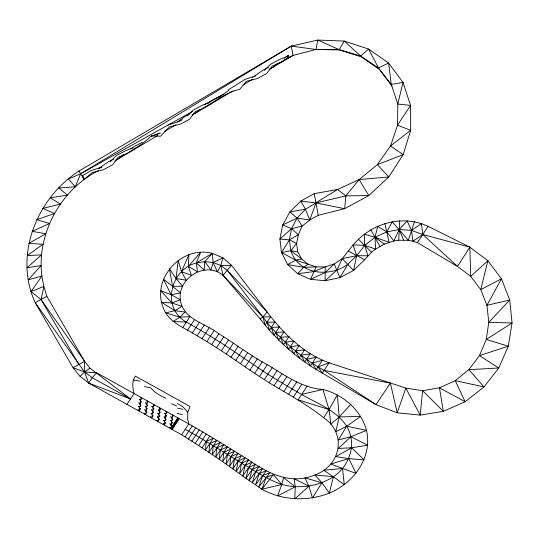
<?xml version="1.0" encoding="UTF-8"?>
<svg xmlns="http://www.w3.org/2000/svg" width="539" height="539" viewBox="0 0 539 539"><rect width="100%" height="100%" fill="white"/><g stroke="black" fill="none" stroke-linecap="round" stroke-linejoin="round"><path stroke-width="0.81" d="M392.028 86.173L379.321 69.43L361.063 56.75L339.321 49.891L315.995 49.473L291.296 46.091L80.621 173.767L75.265 186.804L58.758 187.99L67.429 195.111L50.201 197.813L60.496 204.059L42.844 208.411L54.533 213.552L36.793 219.636L49.608 223.483L32.131 231.346L45.761 233.758L28.904 243.379L43.046 244.268L27.172 255.574L41.49 254.9L26.95 267.775L41.099 265.545L28.244 279.822L41.88 276.096L43.834 286.438L46.873 296.349L84.603 361.305L84.576 372.025L88.686 383.101L181.643 434.771C203.621 448.482 225.107 462.981 245.952 478.349C251.289 481.954 256.611 485.572 261.914 489.23C282.463 500.623 307.58 501.634 329.349 493.118C353.766 482.998 372.59 457.53 366.5 430.358C360.948 409.788 343.148 394.73 322.915 389.448C299.711 387.837 281.769 372.523 262.23 361.837C247.307 353.207 233.562 342.764 218.854 333.782C205.568 323.144 182.842 319.492 180.336 299.765C177.499 277.989 205.757 260.627 223.038 275.301L262.884 316.986C279.215 338.849 300.338 356.993 324.087 370.381L376 404.607L397.223 412.82L420.198 415.111L443.354 411.324L465.123 401.717L484.015 386.935L498.743 368.002L508.304 346.193L512.05 323.002L509.719 300.007L501.472 278.778L487.876 260.755L469.853 247.172L428.107 226.34L421.464 223.638L414.444 221.819L407.167 220.909L399.736 220.909L392.277 221.832L384.9 223.658L377.718 226.36L370.839 229.897L364.384 234.209L358.442 239.235L353.106 244.895L342.265 258.619L337.003 269.978L325.152 280.738L310.558 279.323L297.649 273.751L287.658 264.548L281.547 252.589L279.889 239.026L282.726 224.925L289.901 211.834L300.769 201.094L314.237 193.616L337.508 189.506L359.176 179.554L377.367 164.611L390.539 145.948L397.546 125.176L410.55 105.395L402.983 82.352L388.592 63.029L368.561 49.049L344.259 41.072L317.808 40.068L291.296 46.091L78.97 171.038C36.787 198.123 13.441 255.574 35.224 302.682L73.041 367.679L80.102 376.39L88.686 383.101L130.505 398.961L89.892 368.124L84.603 361.305L41.079 299.576L31.033 291.545L41.88 276.096C36.497 233.832 60.57 189.829 98.388 170.647M384.9 223.658L389.097 242.321L375.003 237.248L364.384 234.209L364.741 245.373L367.901 255.823L356.67 255.661L342.265 258.619L334.2 263.975L325.212 266.859L325.152 280.738L339.92 277.619L353.564 270.484L364.64 259.758L371.553 252.232L375.575 249.099L384.401 244.106L393.881 241L398.719 240.226L399.736 220.909M278.299 63.602L292.994 55.416L315.995 49.473L339.22 49.682L344.259 41.072L360.679 56.016L378.546 67.941L388.592 63.029L391.287 84.428L397.809 104.067L410.55 105.395L410.684 130.31L403.145 154.659L388.774 176.967L368.784 195.569L345.897 195.852L337.508 189.506L305.458 209.287L297.043 218.14L291.511 228.671L289.369 239.875L281.547 252.589L295.736 260.175L308.059 264.164L301.712 258.989L295.736 260.175L287.658 264.548L303.652 267.364L316.171 266.886L308.059 264.164L303.652 267.364L297.649 273.751L313.826 271.602L325.212 266.859L316.171 266.886L310.558 279.323L325.3 272.505L334.2 263.975L339.92 277.619L347.837 264.258L356.67 255.661L364.741 245.373L375.003 237.248L386.786 231.898L399.21 229.526L411.479 230.409L422.765 234.485L457.496 266.414L470.722 276.386L480.768 289.652L486.933 305.31L488.806 322.295L486.259 339.449L479.467 355.605L468.89 369.653L455.246 380.649L439.467 387.831L422.637 390.714L405.854 388.114L329.08 362.774C303.41 353.618 283.298 333.27 267.128 311.993L231.527 265.323L222.957 257.844L212.353 253.35L204.746 261.637L204.166 270.019L196.317 262.971C170.209 269.574 161.201 308.288 186.346 322.093C201.168 330.34 215.647 339.199 229.789 348.558C245.656 359.237 261.226 370.367 277.605 380.271C283.979 384.186 290.42 387.999 296.928 391.698C313.893 402.471 335.17 408.69 346.685 426.214C357.148 443.422 349.676 466.04 333.425 476.698C318.293 486.602 299.226 489.055 281.836 484.521C268.658 480.047 257.076 472.252 245.11 465.339C225.241 453.178 205.575 440.659 185.207 429.34M315.995 49.473L317.808 40.068L339.22 49.682L360.679 56.016L368.561 49.049L378.546 67.941L391.287 84.428L402.983 82.352L397.809 104.067L397.546 125.176L410.684 130.31L390.539 145.948L403.145 154.659L377.367 164.611L388.774 176.967L359.176 179.554L345.897 195.852L344.63 208.687L318.259 215.324L309.804 219.952L302.103 226.117L291.511 228.671L279.889 239.026L289.369 239.875L296.591 243.46L297.771 251.881L301.712 258.989L290.824 250.716L289.369 239.875L298.363 234.741L302.103 226.117L297.043 218.14L289.901 211.834L305.458 209.287L309.804 219.952L297.043 218.14L282.726 224.925L291.511 228.671L298.363 234.741L296.591 243.46L290.824 250.716L281.547 252.589M181.643 434.771L188.771 423.91L188.535 421.666L187.713 419.935L187.747 412.173L190.078 406.521L135.383 376.141C131.57 381.066 132.655 387.952 134.07 393.524L188.771 423.91C209.071 435.344 228.792 447.761 248.641 459.949C268.146 473.505 290.858 485.14 314.877 474.96C340.635 465.784 347.305 433.666 323.696 417.712C303.706 401.777 280.698 390.607 259.495 376.505C245.029 367.147 231.164 356.885 216.577 347.716C208.6 342.629 200.528 337.704 192.349 332.954C182.734 327.213 171.8 322.841 165.702 312.876C147.935 282.86 179.575 244.794 212.353 253.35L213.094 262.486L217.419 271.818L220.795 265.478L222.957 257.844L213.094 262.486L204.746 261.637L196.317 262.971L197.469 271.831L188.381 266.407L188.926 254.63L181.481 271.71L186.299 280.253L176.085 278.515L169.428 268.718L172.561 286.364L180.572 292.926L171.153 294.718L160.662 290.689L171.954 303.006L181.899 306.307L174.906 310.666L165.702 312.876L179.817 317.181L189.91 316.662L182.782 327.523M323.696 417.712L329.046 409.566L337.36 394.838L339.226 416.95L335.77 431.739L346.685 426.214L360.753 416.371L339.226 416.95L330.798 424.173L329.046 409.566L322.915 389.448L301.692 394.373M342.265 258.619L353.564 270.484L356.67 255.661L353.106 244.895L364.741 245.373L375.575 249.099L375.003 237.248L377.718 226.36L386.786 231.898L393.881 241L399.21 229.526L407.167 220.909L411.479 230.409L412.962 241.209L417.415 242.631L457.496 266.414L469.853 247.172L422.765 234.485L412.962 241.209L408.326 240.327L398.719 240.226M414.444 221.819L408.326 240.327L392.277 221.832L386.786 231.898M289.369 57.558L288.264 55.274L287.469 57.713L287.058 56.555L279.478 59.58L270.686 64.202L264.272 70.407M309.804 219.952L315.962 202.927L345.897 195.852M261.914 489.23L266.165 477.581L269.945 472.676L262.688 475.614L255.493 484.824L259.192 473.613L262.837 468.452L255.681 471.585L249.119 480.492L252.164 469.53L255.702 464.146L248.641 467.448L242.745 476.132L245.11 465.339L248.641 459.949L241.573 463.203L239.498 473.815L245.11 465.339L252.171 462.064L248.641 467.448L245.952 478.349L252.164 469.53L259.266 466.296L255.681 471.585L252.299 482.648L259.192 473.613L266.414 470.601L262.688 475.614L258.693 487.013L266.165 477.581L273.435 474.549L281.836 484.521L277.511 495.947L295.237 486.791L294.193 478.753L308.914 486.191L312.458 497.962L321.938 482.749L314.877 474.96L333.425 476.698L344.246 484.729L342.582 468.465L330.798 464.032L348.8 458.595L364.088 459.908L351.644 447.768L338.33 448.441L350.923 436.725L366.5 430.358L346.685 426.214L338.33 439.992L350.923 436.725L367.638 445.221L351.644 447.768L335.77 456.614L348.8 458.595L356.104 473.397L342.582 468.465L323.696 470.264L333.425 476.698L329.349 493.118L321.938 482.749L304.852 477.844L308.914 486.191L294.766 498.932L295.237 486.791L283.514 477.635L281.836 484.521L261.914 489.23L273.435 474.549M126.941 404.391L134.07 393.524L96.521 372.739L84.576 372.025L73.041 367.679L84.603 361.305M187.545 330.198L194.673 319.337M192.349 332.954L199.477 322.093M197.173 335.784L204.301 324.916M202.017 338.674L209.145 327.813M206.868 341.632L213.996 330.764M211.726 344.643L218.854 333.782M216.577 347.716L223.705 336.848M221.414 350.828L228.543 339.968M170.701 428.694L177.83 417.833M171.382 429.071L178.51 418.21M172.069 429.455L179.197 418.587M226.225 353.988L233.353 343.127M231.009 357.182L238.137 346.321M185.018 436.893L192.214 425.925M235.759 360.409L242.887 349.548M188.407 439.036L195.704 427.919M240.455 363.663L247.583 352.802M191.81 441.205L199.208 429.933M245.151 366.924L252.42 355.848M195.219 443.402L202.718 431.975M198.635 445.612L206.228 434.036M249.901 370.152L257.305 358.859M202.058 447.848L209.752 436.125M254.684 373.345L262.23 361.837M259.495 376.505L267.189 364.775M264.332 379.618L272.175 367.665M269.183 382.69L277.086 370.643M274.041 385.702L282.005 373.567M278.892 388.659L286.856 376.525M283.736 391.55L291.7 379.416M288.56 394.38L296.693 381.983M293.364 397.128L301.766 384.334M307.041 386.227L298.128 399.81L329.046 409.566M417.415 242.631L428.107 226.34M88.686 383.101L92.277 377.724L96.521 372.739M324.087 370.381L390.371 383.108L376 404.607L322.309 373.096C298.094 359.614 277.08 340.837 260.189 318.92L223.038 275.301L220.795 265.478L213.094 262.486L210.971 270.012L204.746 261.637M223.038 275.301L231.527 265.323L220.795 265.478L227.283 270.315L267.128 311.993L262.884 316.986L260.189 318.92M339.226 416.95L350.808 404.25M80.102 376.39L84.576 372.025L89.892 368.124M110.185 161.646L116.599 155.441L125.392 150.819L132.971 147.794M187.228 116.026L193.642 109.821L202.435 105.199L210.015 102.174M123.66 154.471L119.395 158.203L115.73 160.123M200.097 109.383L196.439 112.584L192.039 114.888M277.753 63.231L273.482 66.964L269.817 68.884M151.567 136.131L160.191 133.12L151.52 135.922L141.865 143.987L127.386 153.251L118.162 157.267L112.638 164.772L103.4 169.718L92.25 172.588L84.482 179.11L82.48 175.734L90.916 170.647L101.723 167.151L98.859 168.619M130.815 148.939L134.177 146.514L142.262 142.323M177.466 121.922L185.537 116.101L189.216 114.194M207.185 103.805L211.221 100.894L220.04 96.319M284.228 58.185L288.264 55.274M218.827 97.391L228.61 90.512M411.479 230.409L421.464 223.638L422.765 234.485M228.118 89.993L245.002 79.408L255.816 75.911M212.353 253.35L196.317 262.971L200.656 252.245L188.381 266.407L191.372 275.328L181.481 271.71L178.193 260.29L176.085 278.515L182.613 286.263L172.561 286.364L163.405 279.162L171.153 294.718L180.336 299.765L171.954 303.006L161.457 302.271L174.906 310.666L185.173 312.074L179.817 317.181L173.032 321.547L186.346 322.093M115.029 160.797L157.711 135.518M164.53 131.482L175.943 124.725M192.349 115.009L233.016 90.929M243.076 84.973L252.481 79.401M269.123 69.551L292.994 55.416L291.296 46.091M192.322 111.519L80.621 173.767L68.413 179.063L75.265 186.804M204.079 104.964L223.186 94.318M46.873 296.349L35.224 302.682L84.576 372.025L92.277 377.724L130.505 398.961M252.326 77.488L262.587 70.481L268.462 67.429M98.967 168.33L108.494 161.72L113.641 159.052M347.837 264.258C329.538 277.915 298.64 274.546 290.824 250.716L297.771 251.881M182.465 119.719L178.773 121.531L167.959 125.028M31.033 291.545L43.834 286.438L41.079 299.576L78.923 364.627M262.884 316.986L270.551 316.851L265.201 324.997L262.884 316.986L227.283 270.315M151.52 135.922L160.541 136.205L169.293 126.968L180.444 124.098L189.681 119.146L195.206 111.647C210.89 106.042 222.89 92.54 239.626 89.467L246.336 81.349L257.487 78.478L266.731 73.526L272.256 66.027L281.473 62.012L288.345 57.511L287.058 56.555M133.18 380.022L139.945 381.08M144.385 386.611L150.496 387.757L155.064 392.17L160.615 395.72L165.999 398.247M177.526 408.124L182.856 409.337M177.102 413.359L182.384 414.707M171.395 403.812L176.832 406.056M364.64 259.758L348.464 251.107M177.385 418.507L178.753 419.268M176.94 419.187L178.301 419.948M176.489 419.868L177.857 420.629M176.044 420.548L177.412 421.309M175.599 421.228L176.967 421.983M175.155 421.902L176.522 422.664M174.71 422.583L176.078 423.344M174.265 423.263L175.633 424.025M173.821 423.944L175.188 424.698M173.369 424.617L174.737 425.379M172.925 425.298L174.292 426.059M172.48 425.978L173.848 426.74M172.035 426.659L173.403 427.414M171.591 427.339L172.958 428.094M171.146 428.013L172.514 428.774M177.432 403.576L182.856 406.682L187.747 412.173M370.839 229.897L375.003 237.248L384.401 244.106M358.442 239.235L371.553 252.232M78.97 171.038L83.916 179.218L82.48 175.734M359.176 179.554L368.784 195.569L344.63 208.687L315.962 202.927L300.769 201.094L305.458 209.287M375.003 237.248L379.887 246.397M399.21 229.526L403.556 239.996M390.371 383.108L397.223 412.82L405.854 388.114L420.198 415.111L422.637 390.714L443.354 411.324L439.467 387.831L465.123 401.717L455.246 380.649L484.015 386.935L468.89 369.653L498.743 368.002L479.467 355.605L508.304 346.193L486.259 339.449L512.05 323.002L488.806 322.295L509.719 300.007L486.933 305.31L501.472 278.778L480.768 289.652L487.876 260.755L470.722 276.386L469.853 247.172M314.237 193.616L318.259 215.324M206.221 441.508L205.487 450.105L213.282 438.227L206.221 441.508M209.745 443.61L208.916 452.383L216.813 440.356L209.745 443.61M213.276 445.74L212.353 454.673L220.343 442.499L213.276 445.74M216.813 447.882L215.789 456.991L223.88 444.662L216.813 447.882M220.35 450.045L219.232 459.322L227.418 446.844L220.35 450.045M223.88 452.228L222.668 461.667L230.955 449.048L223.88 452.228M227.418 454.431L226.111 464.045L234.492 451.271L227.418 454.431M230.955 456.654L229.553 466.383L238.029 453.474L230.955 456.654M234.499 458.857L232.882 468.896L241.566 455.657L234.499 458.857M238.036 461.04L236.203 471.389L245.11 457.82L238.036 461.04M139.345 399.419L140.396 400.376L141.818 398.206L140.591 397.519L141.366 398.321L140.302 399.951L139.345 399.419M138.927 402.896L139.978 403.852L141.407 401.676L140.174 400.996L140.955 401.798L139.884 403.428L138.927 402.896M138.516 406.372L139.567 407.329L140.989 405.153L139.763 404.472L140.538 405.274L139.473 406.905L138.516 406.372M138.099 409.849L139.15 410.799L140.578 408.629L139.345 407.942L140.127 408.751L139.055 410.381L138.099 409.849M145.631 402.916L146.682 403.873L148.11 401.696L146.877 401.016L147.659 401.818L146.588 403.448L145.631 402.916M145.22 406.393L146.271 407.343L147.699 405.173L146.467 404.486L147.248 405.294L146.177 406.918L145.22 406.393M144.802 409.862L145.853 410.819L147.282 408.65L146.049 407.962L146.83 408.764L145.759 410.395L144.802 409.862M144.391 413.339L145.442 414.296L146.864 412.119L145.638 411.439L146.413 412.241L145.348 413.871L144.391 413.339M151.924 406.406L152.975 407.363L154.403 405.193L153.17 404.506L153.952 405.308L152.881 406.938L151.924 406.406M151.506 409.883L152.564 410.839L153.986 408.663L152.759 407.983L153.534 408.784L152.463 410.415L151.506 409.883M151.095 413.359L152.146 414.316L153.575 412.14L152.342 411.459L153.123 412.261L152.052 413.891L151.095 413.359M150.677 416.836L151.735 417.792L153.157 415.616L151.924 414.936L152.705 415.737L151.634 417.368L150.677 416.836M158.217 409.903L159.268 410.859L160.689 408.683L159.463 408.003L160.238 408.805L159.173 410.435L158.217 409.903M157.799 413.379L158.85 414.329L160.278 412.16L159.045 411.479L159.827 412.281L158.756 413.912L157.799 413.379M157.388 416.849L158.439 417.806L159.861 415.636L158.634 414.949L159.409 415.758L158.345 417.381L157.388 416.849M156.97 420.326L158.021 421.282L159.45 419.113L158.217 418.426L158.998 419.227L157.927 420.858L156.97 420.326M164.503 413.393L165.561 414.35L166.982 412.18L165.749 411.493L166.531 412.301L165.46 413.925L164.503 413.393M164.092 416.869L165.143 417.826L166.571 415.657L165.338 414.969L166.12 415.771L165.049 417.402L164.092 416.869M163.674 420.346L164.725 421.303L166.153 419.126L164.921 418.446L165.702 419.248L164.631 420.878L163.674 420.346M163.263 423.822L164.314 424.779L165.742 422.603L164.51 421.922L165.284 422.724L164.22 424.355L163.263 423.822M170.796 416.89L171.847 417.846L173.275 415.67L172.042 414.99L172.824 415.791L171.752 417.422L170.796 416.89M170.378 420.366L171.436 421.323L172.857 419.147L171.631 418.466L172.406 419.268L171.341 420.898L170.378 420.366M169.967 423.843L171.018 424.793L172.446 422.623L171.213 421.936L171.995 422.744L170.924 424.375L169.967 423.843M169.549 427.312L170.607 428.269L172.029 426.1L170.802 425.412L171.577 426.214L170.506 427.845L169.549 427.312M274.856 322.012L269.507 330.164L266.987 322.282L274.856 322.012M279.35 327.032L274.007 335.184L271.292 327.442L279.35 327.032M284.04 331.903L278.69 340.055L275.786 332.469L284.04 331.903M288.904 336.626L283.561 344.771L280.475 337.34L288.904 336.626M293.957 341.18L288.608 349.333L285.34 342.056L293.957 341.18M299.172 345.58L293.829 353.725L290.393 346.617L299.172 345.58M304.562 349.811L299.212 357.957L295.608 351.01L304.562 349.811M310.107 353.86L304.757 362.013L300.998 355.241L310.107 353.86M316.157 357.209L310.464 365.887L306.543 359.297L316.157 357.209M322.443 360.247L316.312 369.586L312.243 363.171L322.443 360.247M329.08 362.774L322.309 373.096L318.098 366.87L329.08 362.774"/></g></svg>
